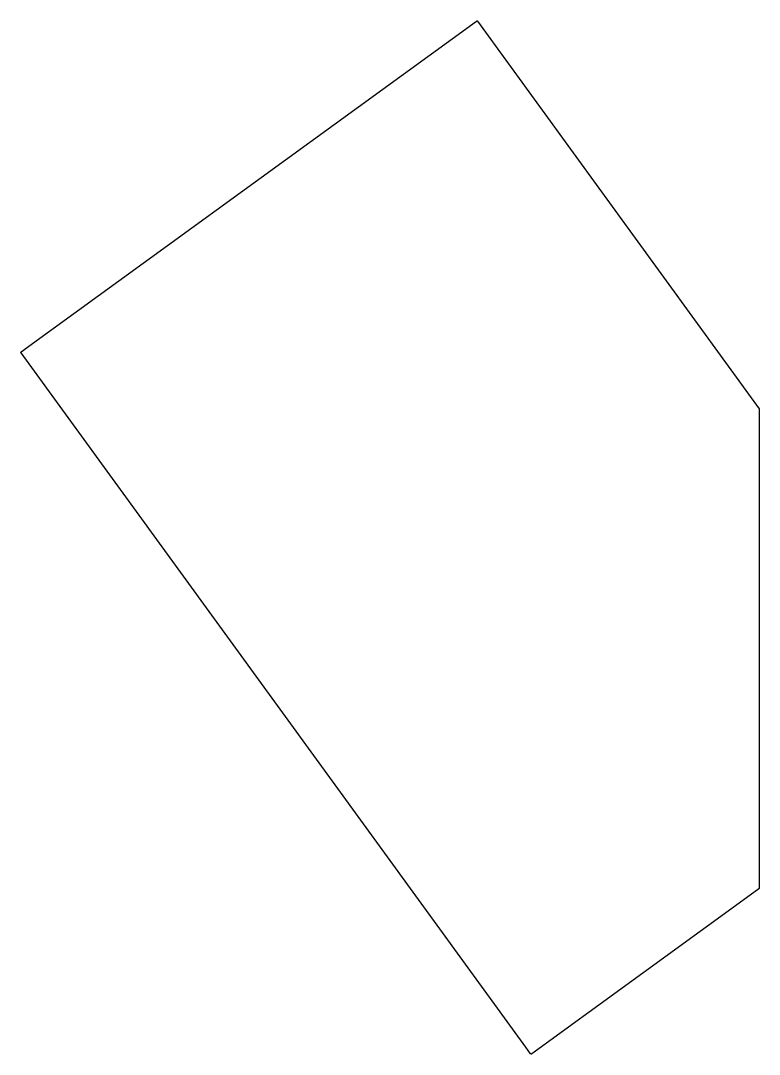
# Model space of a CAD drawing. Header units: millimetres. Extents: x -450 to -195, y 243 to 600.
import ezdxf

# ---------------------------------------------------------------- set-up
doc = ezdxf.new("R2010")
doc.units = ezdxf.units.MM
doc.layers.add('Mesh_cs003', color=7, linetype='CONTINUOUS')

msp = doc.modelspace()

# ---------------------------------------------------------------- linework, layer by layer
at = {"layer": 'Mesh_cs003'}
for p, q in [((-448.729, 486.641, 0.1), (-292.724, 599.986, 0.1)), ((-292.724, 599.986, 0.1), (-292.634, 600.051, 0.1)), ((-292.634, 600.051, 0.1), (-292.5, 600.148, 0.1)), ((-292.5, 600.148, 0.1), (-292.403, 600.014, 0.1)), ((-292.403, 600.014, 0.1), (-292.337, 599.924, 0.1)), ((-292.337, 599.924, 0.1), (-195.921, 467.218, 0.1)), ((-449.67, 485.958, 0.1), (-449.413, 486.145, 0.1)), ((-449.413, 486.145, 0.1), (-448.729, 486.641, 0.1)), ((-450.258, 485.53, 0.1), (-450.124, 485.627, 0.1)), ((-450.161, 485.396, 0.1), (-450.258, 485.53, 0.1)), ((-450.096, 485.306, 0.1), (-450.161, 485.396, 0.1)), ((-450.124, 485.627, 0.1), (-450.034, 485.693, 0.1)), ((-275.676, 245.239, 0.1), (-450.096, 485.306, 0.1)), ((-450.034, 485.693, 0.1), (-449.67, 485.958, 0.1)), ((-195.921, 467.218, 0.1), (-195, 465.951, 0.1)), ((-195, 465.951, 0.1), (-195, 464.714, 0.1)), ((-195, 464.714, 0.1), (-195, 300.345, 0.1)), ((-195, 300.345, 0.1), (-195, 300.074, 0.1)), ((-195.653, 299.6, 0.1), (-273.655, 242.928, 0.1)), ((-195.129, 299.981, 0.1), (-195.653, 299.6, 0.1)), ((-195, 300.074, 0.1), (-195.129, 299.981, 0.1)), ((-274.042, 242.989, 0.1), (-275.676, 245.239, 0.1)), ((-273.976, 242.899, 0.1), (-274.042, 242.989, 0.1)), ((-273.879, 242.765, 0.1), (-273.976, 242.899, 0.1)), ((-273.745, 242.862, 0.1), (-273.879, 242.765, 0.1)), ((-273.655, 242.928, 0.1), (-273.745, 242.862, 0.1))]:
    msp.add_line(p, q, dxfattribs=at)

doc.saveas('drawing.dxf')
